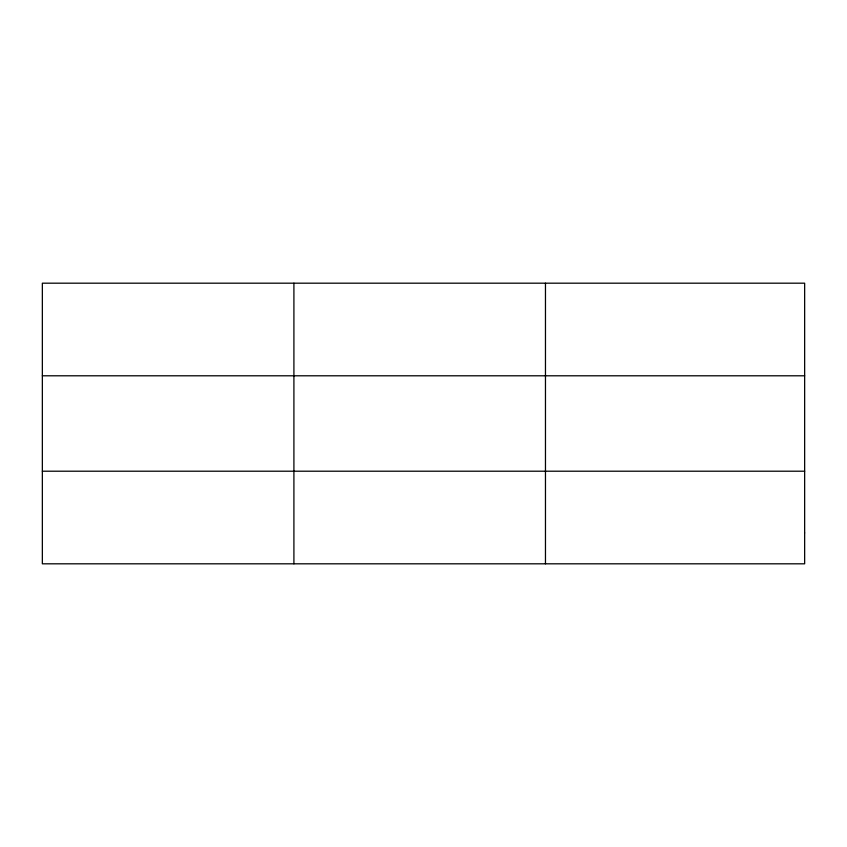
<?xml version="1.0" encoding="UTF-8"?>
<svg xmlns="http://www.w3.org/2000/svg" width="847" height="847" viewBox="0 0 847 847"><rect width="100%" height="100%" fill="white"/><g stroke="black" fill="none" stroke-linecap="round" stroke-linejoin="round"><path stroke-width="1.27" d="M293.909 563.816L293.909 283.184M545.468 563.816L545.468 283.184M42.35 375.793L804.65 375.793M42.35 471.207L804.65 471.207M804.65 532.943L804.65 563.816L42.35 563.816L42.35 283.184L804.65 283.184L804.65 532.943"/></g></svg>
